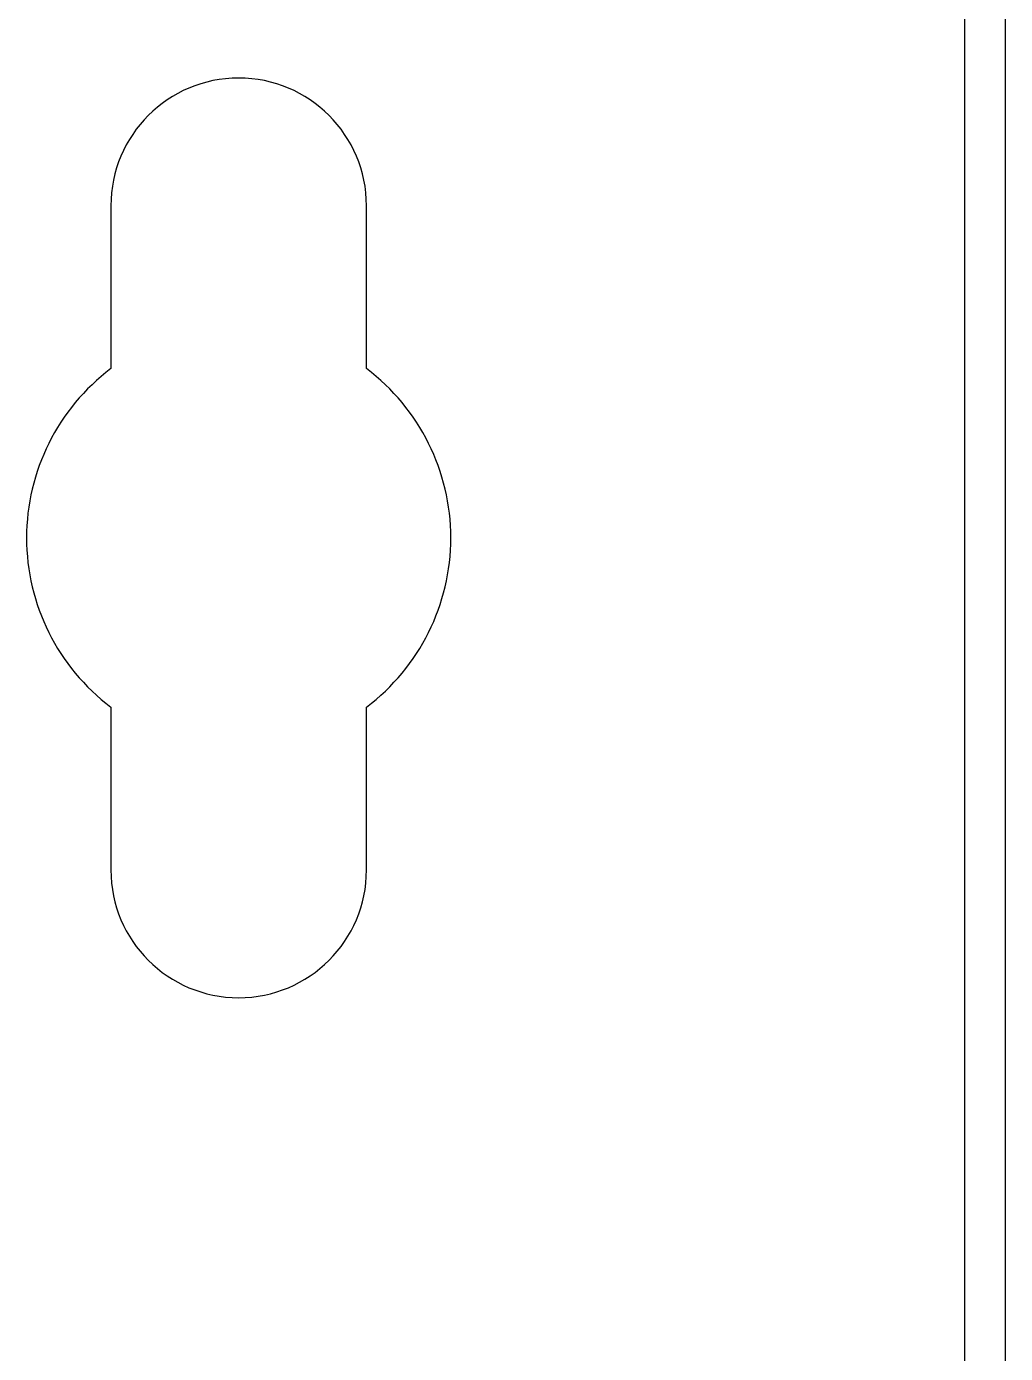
# Model space of a CAD drawing. Header units: inches. Extents: x 21247 to 41470, y -17428 to -10279.
# Drawn here: x 38647 to 38666.15, y -11733.92 to -11707.96 of the extents above; entities that cross this region are included whole.
import ezdxf

# ---------------------------------------------------------------- set-up
doc = ezdxf.new("R2010")
doc.units = ezdxf.units.IN
doc.header["$LTSCALE"] = 1.21
doc.header["$MEASUREMENT"] = 0
doc.layers.get('0').update_dxf_attribs({"linetype": 'CONTINUOUS'})

# ---------------------------------------------------------------- blocks, each defined once
blk = doc.blocks.new('*U968')
at = {"color": 4, "linetype": 'Continuous'}
for p, q in [((12.9, -157.486), (12.9, 157.486)), ((12.1, -97.769), (12.1, -145.501)), ((-4.6, -118.5), (-4.6, -121.688)), ((0.4, -121.688), (0.4, -118.5)), ((-4.6, -128.312), (-4.6, -131.5)), ((0.4, -131.5), (0.4, -128.312))]:
    blk.add_line(p, q, dxfattribs=at)
for centre, radius, start, end in [((-2.1, -118.5), 2.5, 0, 180), ((-2.1, -125), 4.15, 127.0427, 232.9573), ((-2.1, -125), 4.15, 307.0427, 52.9573), ((-2.1, -131.5), 2.5, 180, 0)]:
    blk.add_arc(centre, radius, start, end, dxfattribs=at)

msp = doc.modelspace()

# ---------------------------------------------------------------- block references
at = {"color": 0, "linetype": 'ByBlock', "lineweight": -2, "transparency": 16777216}
msp.add_blockref('*U968', (38653.245, -11592.963), dxfattribs=at)

doc.saveas('drawing.dxf')
